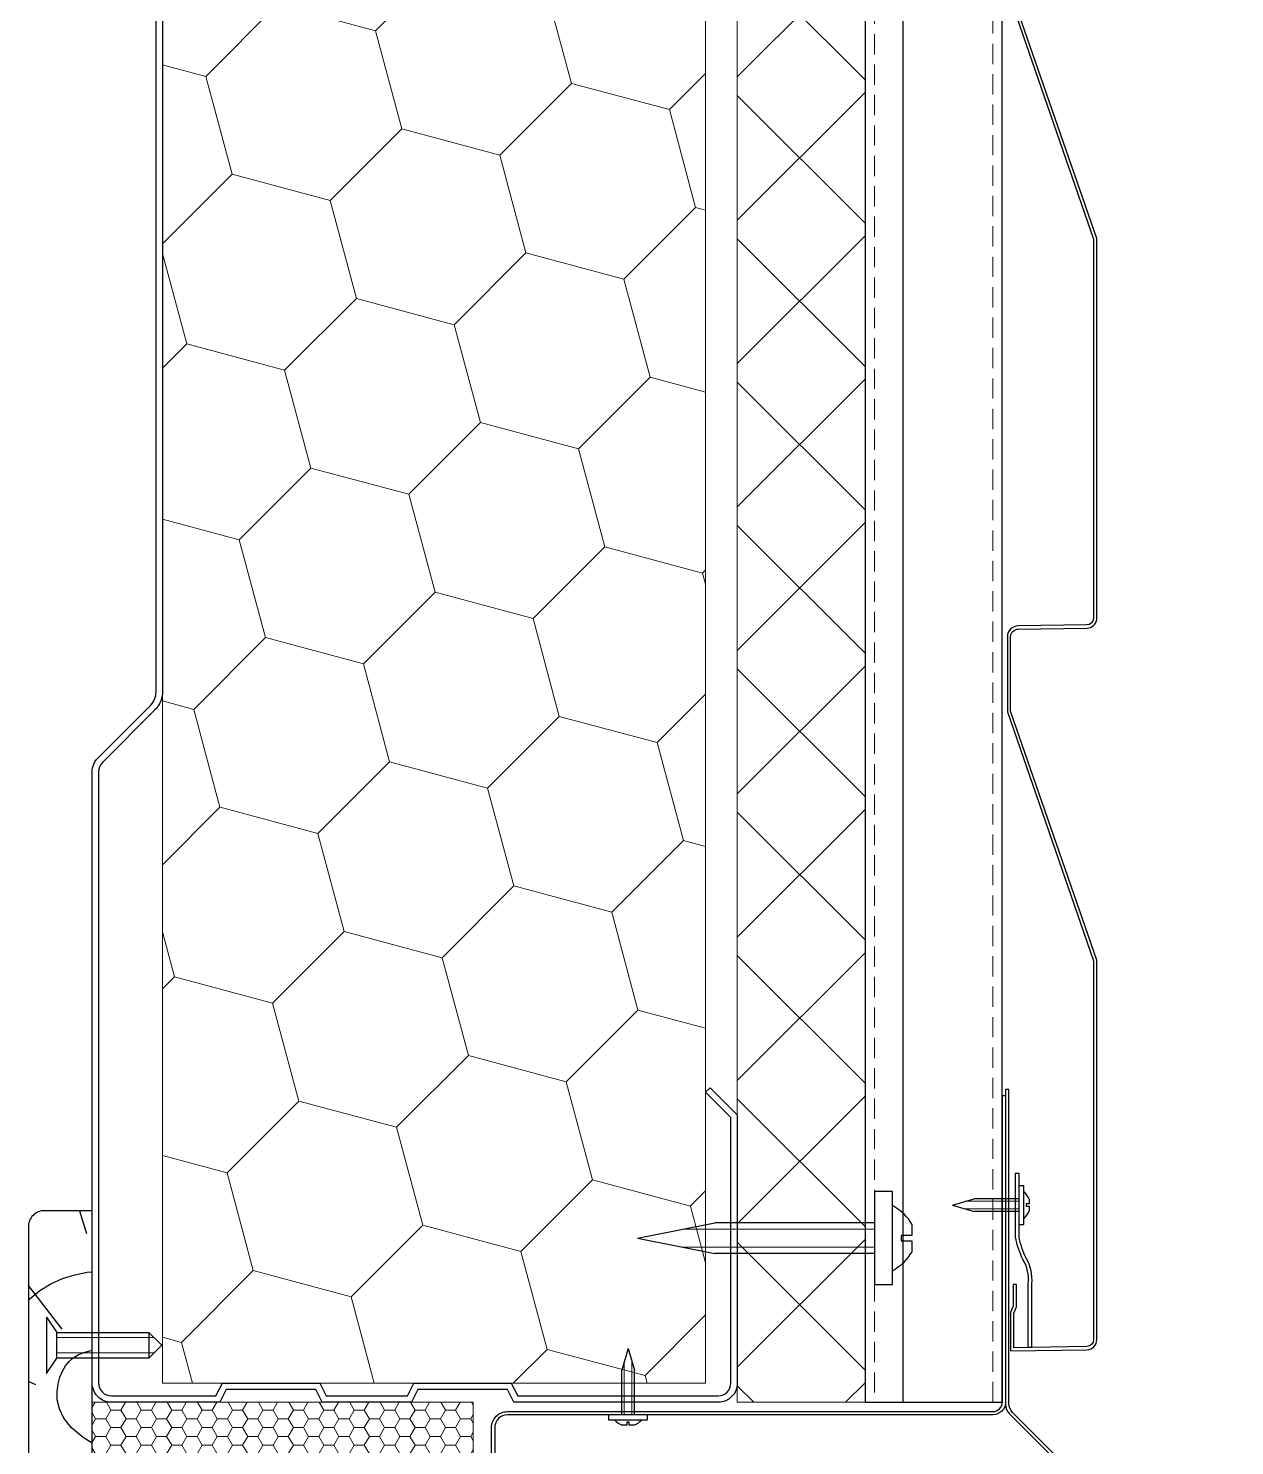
# Model space of a CAD drawing. Header units: millimetres. Extents: x 3616 to 17812, y 1698 to 9799.
# Drawn here: x 7618.7 to 7807.5, y 8016.6 to 8238.6 of the extents above; entities that cross this region are included whole.
import ezdxf

# ---------------------------------------------------------------- set-up
doc = ezdxf.new("R2010")
doc.units = ezdxf.units.MM
doc.linetypes.add('невидимая2', pattern=[4.7625, 3.175, -1.5875])
for name, color, linetype, lineweight in [('1', 250, 'Continuous', 30), ('2', 5, 'Continuous', 30), ('3', 4, 'Continuous', 15), ('30', 233, 'Continuous', 5), ('4', 233, 'Continuous', 30), ('6', 191, 'Continuous', 30), ('foam', 3, 'Continuous', 5), ('hidden', 30, 'невидимая2', 5), ('Plofile 2', 250, 'Continuous', 30), ('Siding', 3, 'Continuous', 30)]:
    doc.layers.add(name, color=color, linetype=linetype, lineweight=lineweight)
doc.layers.add('B', color=82, linetype='Continuous')
doc.layers.add('d', color=254, linetype='Continuous')

# ---------------------------------------------------------------- blocks, each defined once
blk = doc.blocks.new('deco')
at = {"layer": '3'}
for p, q in [((-0.2925, 0), (-0.2925, 1.2011)), ((0.2925, 0), (0.2925, 1.2011))]:
    blk.add_line(p, q, dxfattribs=at)
at = {"layer": '4'}
for p, q in [((0, 1.4846), (-0.5, 1)), ((0, 1.4846), (0.5, 1)), ((-0.5, 0), (-0.5, 1)), ((0.5, 0), (0.5, 1)), ((0.5, 0), (-0.5, 0)), ((1.5188, 0), (-1.5187, 0)), ((-1.5187, 0), (-1.5187, -0.1113)), ((1.5188, -0.1113), (1.5188, 0)), ((-1.5187, -0.1113), (1.5188, -0.1113)), ((0.0844, -0.1662), (-0.0844, -0.1662)), ((-0.0844, -0.1662), (-0.0844, -0.2331)), ((0.0844, -0.2331), (0.0844, -0.1662)), ((-0.0844, -0.2331), (-0.4553, -0.2331)), ((0.4553, -0.2331), (0.0844, -0.2331))]:
    blk.add_line(p, q, dxfattribs=at)
for major_axis, start_param, end_param in [((-1.5187, 0), 0.791077, 1.266344), ((1.5187, 0), -1.266344, -0.791077)]:
    blk.add_ellipse((0, 0.245), major_axis=major_axis, ratio=0.329918, start_param=start_param, end_param=end_param, dxfattribs=at)
blk = doc.blocks.new('5a')
at = {"layer": 'B', "linetype": 'Continuous'}
blk.add_lwpolyline([(-7.5, -60), (0, -60), (0, 0), (-7.5, 0, 0.414214), (-10, -2.5), (-10, -57.5, 0.414214)], format="xyb", close=True, dxfattribs=at)
at = {"layer": 'B', "linetype": 'ByBlock'}
for points in [[(-2, 0), (-0.87, -3.57)], [(-10, -14.04), (-9.74, -13.77), (-8.18, -12.51), (-6.46, -11.46), (-4.63, -10.64), (-2.72, -10.03), (-0.77, -9.63), (0, -9.55)], [(-4.71, -18.54), (-10, -11.69)], [(0, -36.38), (-1.44, -35.51), (-3.23, -33.99), (-4.43, -32.49), (-5.14, -31.03), (-5.47, -29.63), (-5.49, -28.31), (-5.33, -27.11), (-5.05, -26.05), (-4.67, -25.11), (-4.2, -24.31), (-3.63, -23.62), (-2.96, -23.05), (-2.19, -22.58), (-1.32, -22.22), (-0.35, -21.95), (0, -21.89)], [(-8.81, -27.27), (-10, -26.73)], [(-5.26, -39.56), (-10, -41.82)], [(0.03, -40.64), (-3.76, -47.46), (-6.39, -53.79), (-8.07, -59.68), (-8.11, -59.92)], [(0, -48.67), (-0.34, -48.67), (-1.98, -48.56), (-3.63, -48.31), (-5.25, -47.92), (-6.81, -47.4), (-8.29, -46.73), (-9.66, -45.91), (-10, -45.64)], [(0, -59.73), (-1.51, -59.54), (-4.03, -58.96), (-6.44, -58.13), (-8.73, -57.05), (-10, -56.29)]]:
    blk.add_lwpolyline(points, dxfattribs=at)
blk = doc.blocks.new('a4')
at = {"layer": '2'}
for p, q in [((-0.5, 1), (0, 1.126)), ((0, 1.126), (0.5, 1)), ((-0.5, 0.1), (-0.5, 1)), ((-0.5, 1), (0.5, 1)), ((0.5, 1), (0.5, 0.1)), ((-1.1, 0), (-0.5, 0.1)), ((-1.1, 0), (1.1, 0)), ((0.5, 0.1), (-0.5, 0.1)), ((1.1, 0), (0.5, 0.1))]:
    blk.add_line(p, q, dxfattribs=at)
at = {"layer": '3'}
for p, q in [((-0.3, 0.1), (-0.3, 1.05)), ((0.3, 0.1), (0.3, 1.05))]:
    blk.add_line(p, q, dxfattribs=at)

msp = doc.modelspace()

# ---------------------------------------------------------------- hatches: boundary and pattern name
at = {"layer": '30'}
h = msp.add_hatch(dxfattribs=at)
h.set_pattern_fill('ANSI37', color=24, scale=5, style=0)
h.set_pattern_definition([(45, (4528.988, 8195.822), (-11.22532, 11.22532), []), (135, (4528.988, 8195.822), (-11.22532, -11.22532), [])])
h.paths.add_polyline_path([(7749.66, 8623.41), (7729.66, 8623.41), (7729.66, 8023.41), (7749.66, 8023.41)])
h = msp.add_hatch(dxfattribs=at)
h.set_pattern_fill('HONEY', color=256, scale=5, angle=45, style=0)
h.set_pattern_definition([(45, (6423.321, 8174.46), (7.11657, 26.55939), [15.875, -31.75]), (165, (6423.321, 8174.46), (-26.55939, -7.11656), [15.875, -31.75]), (105, (6423.321, 8174.46), (-19.44282, 19.44283), [-31.75, 15.875])])
h.paths.add_polyline_path([(7639.66, 8620.41), (7724.71, 8620.41), (7724.71, 8026.41), (7639.66, 8026.41)])
at = {"layer": 'foam'}
h = msp.add_hatch(dxfattribs=at)
h.set_pattern_fill('HONEY', color=256, scale=0.5, style=0)
h.set_pattern_definition([(0, (-76.5305, 6959.4595), (2.38125, 1.374815), [1.5875, -3.175]), (120, (-76.5305, 6959.4595), (-2.38124972, 1.3748155), [1.5875, -3.175]), (60, (-76.5305, 6959.4595), (2.8e-07, 2.7496305), [-3.175, 1.5875])])
h.paths.add_polyline_path([(7628.66, 8013.41), (7688.32, 8013.41), (7688.32, 8023.41), (7628.66, 8023.41)])

# ---------------------------------------------------------------- linework, layer by layer
at = {"layer": '1'}
msp.add_line((7755.56, 8623.41), (7755.56, 8023.41), dxfattribs=at)
msp.add_lwpolyline([(7749.66, 8023.41), (7771.16, 8023.41), (7771.16, 8623.41), (7749.66, 8623.41)], close=True, dxfattribs=at)
at = {"layer": '30', "color": 24}
msp.add_lwpolyline([(7749.66, 8623.41), (7729.66, 8623.41), (7729.66, 8023.41), (7749.66, 8023.41)], close=True, dxfattribs=at)
at = {"layer": '30'}
msp.add_lwpolyline([(7639.66, 8620.41), (7724.71, 8620.41), (7724.71, 8026.41), (7639.66, 8026.41)], close=True, dxfattribs=at)
at = {"layer": '6'}
for points in [[(7797.54, 7987.05), (7807.54, 7987.05), (7772.77, 8021.82, -0.198912), (7772.18, 8023.24), (7772.18, 8072.41), (7771.68, 8072.41), (7771.68, 8023.03, 0.198912), (7772.27, 8021.62), (7806.33, 7987.55), (7797.54, 7987.55)], [(7690.18, 8011.45), (7690.18, 7992.45, 0.414214), (7690.68, 7991.95, 0.414214), (7691.18, 7992.45), (7691.18, 8019.45, -0.414214), (7693.68, 8021.95), (7769.68, 8021.95, 0.414214), (7771.18, 8023.45), (7771.18, 8071.45), (7771.68, 8071.45), (7771.68, 8023.45, -0.414214), (7769.68, 8021.45), (7693.68, 8021.45, 0.414214), (7691.68, 8019.45), (7691.68, 7992.45, -0.414214), (7690.68, 7991.45), (7690.68, 7991.45, -0.414214), (7689.68, 7992.45), (7689.68, 8011.45)], [(7775.23, 8031.98), (7775.23, 8041.98, 0.163705), (7774.38, 8045.79, -0.065644), (7773.23, 8049.27), (7773.23, 8059.27), (7773.73, 8059.27), (7773.73, 8049.32, 0.064352), (7774.82, 8046.03, -0.16173), (7775.73, 8041.96), (7775.73, 8031.98)]]:
    msp.add_lwpolyline(points, format="xyb", close=True, dxfattribs=at)
at = {"layer": 'foam'}
msp.add_lwpolyline([(7628.66, 8013.41), (7688.32, 8013.41), (7688.32, 8023.41), (7628.66, 8023.41)], close=True, dxfattribs=at)
at = {"layer": 'hidden'}
msp.add_lwpolyline([(7751.16, 8023.41), (7769.66, 8023.41), (7769.66, 8623.41), (7751.16, 8623.41)], close=True, dxfattribs=at)
at = {"layer": 'Plofile 2'}
msp.add_lwpolyline([(7639.66, 8262.17), (7639.66, 8134.66, -0.198912), (7638.49, 8131.83), (7630.25, 8123.59, 0.198912), (7629.66, 8122.17), (7629.66, 8026.41, 0.414214), (7631.66, 8024.41), (7648.04, 8024.41), (7649.04, 8026.41), (7664.28, 8026.41), (7665.28, 8024.41), (7678.04, 8024.41), (7679.04, 8026.41), (7694.28, 8026.41), (7695.28, 8024.41), (7726.66, 8024.41, 0.414214), (7728.66, 8026.41), (7728.66, 8068), (7724.71, 8071.95), (7725.42, 8072.66), (7729.66, 8068.41), (7729.66, 8026.41, -0.414214), (7726.66, 8023.41), (7694.66, 8023.41), (7693.66, 8025.41), (7679.66, 8025.41), (7678.66, 8023.41), (7664.66, 8023.41), (7663.66, 8025.41), (7649.66, 8025.41), (7648.66, 8023.41), (7631.66, 8023.41, -0.414214), (7628.66, 8026.41), (7628.66, 8122.17, -0.198912), (7629.54, 8124.29), (7637.78, 8132.54, 0.198912), (7638.66, 8134.66), (7638.66, 8262.17, 0.198912)], format="xyb", dxfattribs=at)
at = {"layer": 'Siding'}
msp.add_lwpolyline([(7771.96, 8244.55), (7785.46, 8205.54), (7785.46, 8146.1, -0.377396), (7784.35, 8145.13), (7773.65, 8144.97, 0.413519), (7771.96, 8143.27), (7771.96, 8131.54), (7785.46, 8092.54), (7785.46, 8033.23, -0.404656), (7784.39, 8032.13), (7772.96, 8031.96), (7772.96, 8037.35), (7773.36, 8038.35), (7773.36, 8041.85), (7772.86, 8041.85), (7772.86, 8038.45), (7772.46, 8037.45), (7772.46, 8031.45), (7784.4, 8031.63, 0.405546), (7785.96, 8033.23), (7785.96, 8092.63), (7785.96, 8092.63), (7772.46, 8131.63), (7772.46, 8143.27), (7772.46, 8143.27, -0.414214), (7773.66, 8144.47), (7784.36, 8144.63), (7784.36, 8144.63, 0.382843), (7785.96, 8146.07), (7785.96, 8205.63), (7772.46, 8244.63)], format="xyb", dxfattribs=at)

# ---------------------------------------------------------------- block references
at = {"layer": '1'}
for p, xscale, yscale, zscale, rotation in [((7751.16, 8049.12), 4.800000000000182, 25, 4.800000000000182, 90), ((7773.73, 8054.29), 2, 7, 2, 89.99999999999132)]:
    msp.add_blockref('deco', p, dxfattribs=dict(at, xscale=xscale, yscale=yscale, zscale=zscale, rotation=rotation))
at = {"layer": '1', "xscale": 2, "yscale": 7, "zscale": 2}
msp.add_blockref('deco', (7712.56, 8021.45), dxfattribs=at)
at = {"layer": '6', "xscale": 4, "yscale": 16, "zscale": 4, "rotation": 270}
msp.add_blockref('a4', (7621.52, 8032.34), dxfattribs=at)
at = {"layer": 'd', "linetype": 'Continuous'}
msp.add_blockref('5a', (7628.66, 8053.41), dxfattribs=at)

doc.saveas('drawing.dxf')
